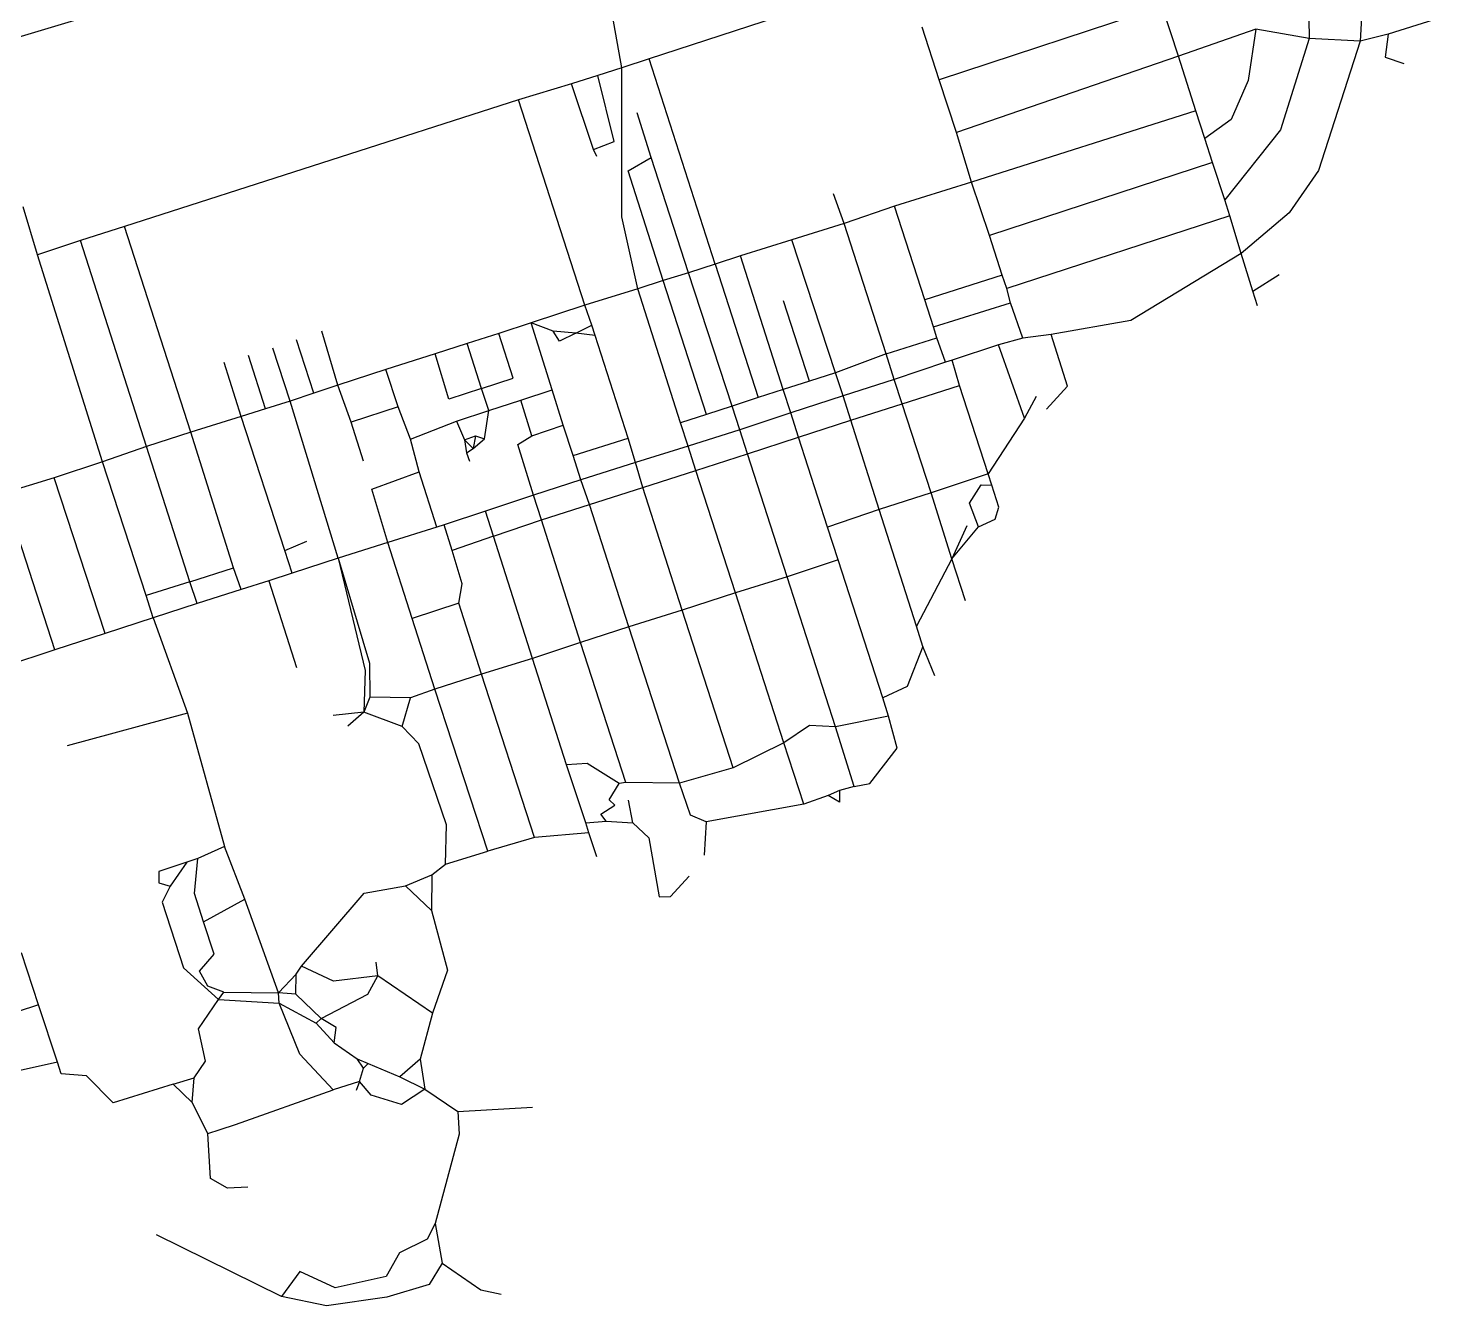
# Model space of a CAD drawing. Header units: metres. Extents: x 609554 to 651406, y 4826501 to 4857446.
# Drawn here: x 619480 to 621950, y 4827107 to 4829352 of the extents above; entities that cross this region are included whole.
import ezdxf

# ---------------------------------------------------------------- set-up
doc = ezdxf.new("R2010")
doc.units = ezdxf.units.M

msp = doc.modelspace()

# ---------------------------------------------------------------- linework, layer by layer
at = {"layer": 'ROADS'}
for points in [[(619765.6, 4829859.5), (619854.6, 4829588.5), (619856.5, 4829531.8), (619822.3, 4829464.2), (619769.8, 4829428.2), (619377.8, 4829310.1)], [(621828.1, 4829476.1), (621820.4, 4829329)], [(620523.1, 4829282.2), (620490.1, 4829466.6)], [(621728.3, 4829473.6), (621730.4, 4829333.7)], [(620946.9, 4829420.8), (620571, 4829297.8)], [(621472.5, 4829390), (621080.5, 4829260.7)], [(621500.8, 4829302.5), (621472.5, 4829390)], [(621080.5, 4829260.7), (621050.6, 4829353.7)], [(621949.7, 4829366.6), (621869.4, 4829341.3)], [(621637.1, 4829349.9), (621500.8, 4829302.5)], [(621637.1, 4829349.9), (621623.4, 4829259.7), (621593.7, 4829191), (621547.4, 4829157.7)], [(621730.4, 4829333.7), (621680.5, 4829173.3), (621582.2, 4829050.3)], [(621820.4, 4829329), (621746.9, 4829101.5), (621695.3, 4829027.5), (621611.1, 4828955.8)], [(621730.4, 4829333.7), (621637.1, 4829349.9)], [(621820.4, 4829329), (621730.4, 4829333.7)], [(621869.4, 4829341.3), (621820.4, 4829329)], [(621869.4, 4829341.3), (621864.4, 4829300.7), (621897, 4829289.6)], [(620523.1, 4829282.2), (620480.7, 4829268.7)], [(620571, 4829297.8), (620523.1, 4829282.2)], [(620551.2, 4828894), (620523.2, 4829020.5), (620523.1, 4829282.2)], [(620687.3, 4828937.3), (620571, 4829297.8)], [(621500.8, 4829302.5), (621110.9, 4829168.7)], [(621531.7, 4829206.4), (621500.8, 4829302.5)], [(620434.5, 4829254.1), (620341.7, 4829225.7)], [(620480.7, 4829268.7), (620434.5, 4829254.1)], [(620473.3, 4829138.4), (620434.5, 4829254.1)], [(620473.3, 4829138.4), (620509.9, 4829152.7), (620480.7, 4829268.7)], [(621110.9, 4829168.7), (621080.5, 4829260.7)], [(620341.7, 4829225.7), (619649.5, 4829003.2)], [(620457.9, 4828864.8), (620341.7, 4829225.7)], [(621531.7, 4829206.4), (621137.3, 4829081.2)], [(621547.4, 4829157.7), (621531.7, 4829206.4)], [(620574.6, 4829124.6), (620550.1, 4829203)], [(621137.3, 4829081.2), (621110.9, 4829168.7)], [(621560.9, 4829115.5), (621547.4, 4829157.7)], [(620479, 4829126.5), (620473.3, 4829138.4)], [(620595.9, 4828908.3), (620534.3, 4829101.3), (620574.6, 4829124.6)], [(620640.3, 4828922.1), (620574.6, 4829124.6)], [(621560.9, 4829115.5), (621169.3, 4828987.3)], [(621582.2, 4829050.3), (621560.9, 4829115.5)], [(621137.3, 4829081.2), (621002.4, 4829039)], [(621169.3, 4828987.3), (621137.3, 4829081.2)], [(620913.6, 4829008.3), (620894.8, 4829060.7)], [(619496.6, 4828953.3), (619471.6, 4829037.6)], [(621002.4, 4829039), (620913.6, 4829008.3)], [(621055.4, 4828874.4), (621002.4, 4829039)], [(621591, 4829022), (621582.2, 4829050.3)], [(620913.6, 4829008.3), (620821.8, 4828980)], [(620987.3, 4828779.4), (620913.6, 4829008.3)], [(621591, 4829022), (621199.2, 4828894.4)], [(621611.1, 4828955.8), (621591, 4829022)], [(619649.5, 4829003.2), (619572.3, 4828978.9)], [(619766.2, 4828641.8), (619649.5, 4829003.2)], [(621191.5, 4828917.9), (621169.3, 4828987.3)], [(619572.3, 4828978.9), (619496.6, 4828953.3)], [(619688, 4828616.6), (619572.3, 4828978.9)], [(620821.8, 4828980), (620731.5, 4828951.6)], [(620898.6, 4828746.5), (620821.8, 4828980)], [(619610.8, 4828590), (619496.6, 4828953.3)], [(620687.3, 4828937.3), (620640.3, 4828922.1)], [(620731.5, 4828951.6), (620687.3, 4828937.3)], [(620687.3, 4828937.3), (620762.4, 4828702.6)], [(620806.6, 4828716.8), (620731.5, 4828951.6)], [(621611.1, 4828955.8), (621417.6, 4828838.4), (621277.5, 4828813.6)], [(621631.9, 4828889.9), (621611.1, 4828955.8)], [(620595.9, 4828908.3), (620551.2, 4828894)], [(620640.3, 4828922.1), (620595.9, 4828908.3)], [(620671.9, 4828673.3), (620595.9, 4828908.3)], [(620716.8, 4828687.9), (620640.3, 4828922.1)], [(621191.5, 4828917.9), (621055.4, 4828874.4)], [(621199.2, 4828894.4), (621191.5, 4828917.9)], [(621631.9, 4828889.9), (621678.1, 4828918.9)], [(620551.2, 4828894), (620457.9, 4828864.8)], [(620626.4, 4828658.6), (620551.2, 4828894)], [(621205.8, 4828869.1), (621199.2, 4828894.4)], [(621639.8, 4828864), (621631.9, 4828889.9)], [(620457.9, 4828864.8), (620364, 4828834.3)], [(620470.2, 4828829.8), (620457.9, 4828864.8)], [(620852.9, 4828731.7), (620807.2, 4828872.9)], [(621070.5, 4828826.9), (621055.4, 4828874.4)], [(621070.5, 4828826.9), (621205.8, 4828869.1)], [(621227.3, 4828807.2), (621205.8, 4828869.1)], [(620364, 4828834.3), (620307.2, 4828815.5)], [(620400.9, 4828716.2), (620364, 4828834.3)], [(620402.5, 4828819.4), (620364, 4828834.3)], [(620024.4, 4828724.5), (619996.3, 4828819.3)], [(620307.2, 4828815.5), (620251.3, 4828797.5)], [(620276.4, 4828718.7), (620332.4, 4828737.1), (620307.2, 4828815.5)], [(620442.6, 4828815.7), (620402.5, 4828819.4)], [(620442.6, 4828815.7), (620413.4, 4828801.6), (620402.5, 4828819.4)], [(620442.6, 4828815.7), (620470.2, 4828829.8)], [(620476.3, 4828812), (620442.6, 4828815.7)], [(620476.3, 4828812), (620470.2, 4828829.8)], [(620534, 4828631.4), (620476.3, 4828812)], [(621076.6, 4828807.7), (621070.5, 4828826.9)], [(621277.5, 4828813.6), (621227.3, 4828807.2)], [(621269.4, 4828682.5), (621306.2, 4828722.7), (621277.5, 4828813.6)], [(619940.4, 4828696.4), (619910.3, 4828789.3)], [(619982.3, 4828710.6), (619951.9, 4828804)], [(620251.3, 4828797.5), (620195.1, 4828779.5)], [(620276.4, 4828718.7), (620251.3, 4828797.5)], [(620987.3, 4828779.4), (621076.6, 4828807.7)], [(621091.9, 4828764.7), (621076.6, 4828807.7)], [(621184.8, 4828795.2), (621103.4, 4828768.2)], [(621227.3, 4828807.2), (621184.8, 4828795.2)], [(621230.6, 4828666.6), (621184.8, 4828795.2)], [(619854.4, 4828669.6), (619824.5, 4828764.3)], [(619897.3, 4828683), (619867.3, 4828776.9)], [(620195.1, 4828779.5), (620108.7, 4828752.1)], [(620276.4, 4828718.7), (620219.3, 4828700.2), (620195.1, 4828779.5)], [(620987.3, 4828779.4), (620898.6, 4828746.5)], [(621001.7, 4828734.6), (620987.3, 4828779.4)], [(621091.9, 4828764.7), (621001.7, 4828734.6)], [(621103.4, 4828768.2), (621091.9, 4828764.7)], [(621116.4, 4828724.2), (621103.4, 4828768.2)], [(620108.7, 4828752.1), (620024.4, 4828724.5)], [(620130.3, 4828686.3), (620108.7, 4828752.1)], [(620898.6, 4828746.5), (620852.9, 4828731.7)], [(620912, 4828705.7), (620898.6, 4828746.5)], [(619982.3, 4828710.6), (619940.4, 4828696.4)], [(620024.4, 4828724.5), (619982.3, 4828710.6)], [(620047.9, 4828659.8), (620024.4, 4828724.5)], [(620289.5, 4828680.3), (620276.4, 4828718.7)], [(620345.5, 4828698.2), (620400.9, 4828716.2)], [(620420.3, 4828654.1), (620400.9, 4828716.2)], [(620806.6, 4828716.8), (620762.4, 4828702.6)], [(620852.9, 4828731.7), (620806.6, 4828716.8)], [(620819.8, 4828675.7), (620806.6, 4828716.8)], [(621001.7, 4828734.6), (620912, 4828705.7)], [(621015.4, 4828691.9), (621001.7, 4828734.6)], [(621015.4, 4828691.9), (621116.4, 4828724.2)], [(621166.7, 4828568.9), (621116.4, 4828724.2)], [(619940.4, 4828696.4), (619897.3, 4828683)], [(620024.7, 4828420.4), (619940.4, 4828696.4)], [(620130.3, 4828686.3), (620047.9, 4828659.8)], [(620152.1, 4828629.7), (620130.3, 4828686.3)], [(620289.5, 4828680.3), (620345.5, 4828698.2)], [(620365.1, 4828635.8), (620345.5, 4828698.2)], [(620716.8, 4828687.9), (620671.9, 4828673.3)], [(620762.4, 4828702.6), (620716.8, 4828687.9)], [(620730.4, 4828646.1), (620716.8, 4828687.9)], [(620912, 4828705.7), (620819.8, 4828675.7)], [(620925.4, 4828662.8), (620912, 4828705.7)], [(620925.4, 4828662.8), (621015.4, 4828691.9)], [(621066.3, 4828535.4), (621015.4, 4828691.9)], [(621250.8, 4828704.9), (621230.6, 4828666.6)], [(619854.4, 4828669.6), (619766.2, 4828641.8)], [(619897.3, 4828683), (619854.4, 4828669.6)], [(619931.1, 4828434), (619854.4, 4828669.6)], [(620152.1, 4828629.7), (620232.5, 4828661.5)], [(620232.5, 4828661.5), (620289.5, 4828680.3)], [(620232.5, 4828661.5), (620246.9, 4828628.6)], [(620281.8, 4828630.3), (620289.5, 4828680.3)], [(620671.9, 4828673.3), (620626.4, 4828658.6)], [(620819.8, 4828675.7), (620730.4, 4828646.1)], [(620833.5, 4828633.3), (620819.8, 4828675.7)], [(620833.5, 4828633.3), (620925.4, 4828662.8)], [(620975.4, 4828505.9), (620925.4, 4828662.8)], [(621230.6, 4828666.6), (621166.7, 4828568.9)], [(619766.2, 4828641.8), (619688, 4828616.6)], [(619840.9, 4828403.8), (619766.2, 4828641.8)], [(620069.2, 4828591), (620047.9, 4828659.8)], [(620365.1, 4828635.8), (620420.3, 4828654.1)], [(620437.9, 4828600.8), (620420.3, 4828654.1)], [(620639.6, 4828617.2), (620626.4, 4828658.6)], [(620730.4, 4828646.1), (620639.6, 4828617.2)], [(620743.9, 4828604.2), (620730.4, 4828646.1)], [(619688, 4828616.6), (619610.8, 4828590)], [(619764.5, 4828379.3), (619688, 4828616.6)], [(620167, 4828572.2), (620152.1, 4828629.7)], [(620246.9, 4828628.6), (620265.9, 4828635.4)], [(620246.9, 4828628.6), (620250.5, 4828605.7)], [(620262.1, 4828613), (620246.9, 4828628.6)], [(620250.5, 4828605.7), (620262.1, 4828613)], [(620265.9, 4828635.4), (620262.1, 4828613)], [(620262.1, 4828613), (620281.8, 4828630.3)], [(620265.9, 4828635.4), (620281.8, 4828630.3)], [(620368.1, 4828531.1), (620340.6, 4828620.2), (620365.1, 4828635.8)], [(620437.9, 4828600.8), (620534, 4828631.4)], [(620547.3, 4828588.8), (620534, 4828631.4)], [(620639.6, 4828617.2), (620547.3, 4828588.8)], [(620653.3, 4828574.8), (620639.6, 4828617.2)], [(620743.9, 4828604.2), (620833.5, 4828633.3)], [(620884.6, 4828474.8), (620833.5, 4828633.3)], [(619610.8, 4828590), (619525.7, 4828561.7)], [(619687.4, 4828355), (619610.8, 4828590)], [(620250.5, 4828605.7), (620255.3, 4828590.9)], [(620451.3, 4828558), (620437.9, 4828600.8)], [(620547.3, 4828588.8), (620451.3, 4828558)], [(620559.9, 4828544.8), (620547.3, 4828588.8)], [(620653.3, 4828574.8), (620743.9, 4828604.2)], [(620813.3, 4828387.9), (620743.9, 4828604.2)], [(620111.8, 4828448.4), (620084.2, 4828541.7), (620167, 4828572.2)], [(620198.1, 4828475.1), (620167, 4828572.2)], [(620559.9, 4828544.8), (620653.3, 4828574.8)], [(620722.6, 4828359.5), (620653.3, 4828574.8)], [(621166.7, 4828568.9), (621066.3, 4828535.4)], [(621173.1, 4828549.1), (621166.7, 4828568.9)], [(619525.7, 4828561.7), (619438.2, 4828534.6)], [(619615.3, 4828288.2), (619525.7, 4828561.7)], [(620451.3, 4828558), (620368.1, 4828531.1)], [(620466.2, 4828515.1), (620451.3, 4828558)], [(620466.2, 4828515.1), (620559.9, 4828544.8)], [(620629.1, 4828329.5), (620559.9, 4828544.8)], [(621149.7, 4828475.7), (621133.8, 4828517), (621154.4, 4828549.7), (621173.1, 4828549.1)], [(621149.7, 4828475.7), (621178.7, 4828488.9), (621185.7, 4828510), (621173.1, 4828549.1)], [(619527.3, 4828259.4), (619438.2, 4828534.6)], [(620368.1, 4828531.1), (620283.5, 4828503)], [(620382, 4828487.7), (620368.1, 4828531.1)], [(620382, 4828487.7), (620466.2, 4828515.1)], [(620535.5, 4828300.1), (620466.2, 4828515.1)], [(621066.3, 4828535.4), (620975.4, 4828505.9)], [(621102.9, 4828419.2), (621066.3, 4828535.4)], [(620283.5, 4828503), (620210.8, 4828479)], [(620297.4, 4828459.1), (620283.5, 4828503)], [(620297.4, 4828459.1), (620382, 4828487.7)], [(620450.7, 4828272.5), (620382, 4828487.7)], [(620975.4, 4828505.9), (620884.6, 4828474.8)], [(621040.9, 4828301.3), (620975.4, 4828505.9)], [(620198.1, 4828475.1), (620111.8, 4828448.4)], [(620210.8, 4828479), (620198.1, 4828475.1)], [(620225, 4828434), (620210.8, 4828479)], [(620903.2, 4828417.5), (620884.6, 4828474.8)], [(621129.5, 4828477.3), (621102.9, 4828419.2)], [(621102.9, 4828419.2), (621149.7, 4828475.7)], [(619931.1, 4828434), (619970, 4828450.5)], [(620111.8, 4828448.4), (620024.7, 4828420.4)], [(620154.8, 4828314.9), (620111.8, 4828448.4)], [(620297.4, 4828459.1), (620225, 4828434)], [(620366.3, 4828244.4), (620297.4, 4828459.1)], [(619944, 4828394.5), (619931.1, 4828434)], [(620024.7, 4828420.4), (619944, 4828394.5)], [(620024.7, 4828420.4), (620079.7, 4828236.2), (620080.6, 4828176.6)], [(620024.7, 4828420.4), (620072.5, 4828223.4), (620069.9, 4828150)], [(620236.7, 4828341.3), (620242.6, 4828375.5), (620225, 4828434)], [(620903.2, 4828417.5), (620813.3, 4828387.9)], [(620981.5, 4828175.5), (620903.2, 4828417.5)], [(621102.9, 4828419.2), (621040.9, 4828301.3)], [(621126.9, 4828345.8), (621102.9, 4828419.2)], [(619764.5, 4828379.3), (619840.9, 4828403.8)], [(619854.2, 4828365.6), (619840.9, 4828403.8)], [(619944, 4828394.5), (619902.8, 4828381)], [(619764.5, 4828379.3), (619687.4, 4828355)], [(619776.9, 4828340.8), (619764.5, 4828379.3)], [(619854.2, 4828365.6), (619776.9, 4828340.8)], [(619902.8, 4828381), (619854.2, 4828365.6)], [(619902.8, 4828381), (619951.7, 4828228.7)], [(620813.3, 4828387.9), (620722.6, 4828359.5)], [(620898.5, 4828124.3), (620813.3, 4828387.9)], [(619700.1, 4828316), (619687.4, 4828355)], [(619776.9, 4828340.8), (619700.1, 4828316)], [(620236.7, 4828341.3), (620154.8, 4828314.9)], [(620276.8, 4828216.7), (620236.7, 4828341.3)], [(620722.6, 4828359.5), (620629.1, 4828329.5)], [(620807.7, 4828096.3), (620722.6, 4828359.5)], [(619700.1, 4828316), (619615.3, 4828288.2)], [(619700.1, 4828316), (619760, 4828148.2)], [(620194.9, 4828190.5), (620154.8, 4828314.9)], [(620629.1, 4828329.5), (620535.5, 4828300.1)], [(620718.9, 4828052.1), (620629.1, 4828329.5)], [(620535.5, 4828300.1), (620450.7, 4828272.5)], [(620624.4, 4828025.2), (620535.5, 4828300.1)], [(621051.7, 4828265.5), (621040.9, 4828301.3)], [(619615.3, 4828288.2), (619527.3, 4828259.4)], [(620450.7, 4828272.5), (620366.3, 4828244.4)], [(620530.2, 4828026.6), (620450.7, 4828272.5)], [(621051.7, 4828265.5), (621024.1, 4828195.4), (620981.5, 4828175.5)], [(621073, 4828213.7), (621051.7, 4828265.5)], [(619527.3, 4828259.4), (619438.9, 4828230.3)], [(620366.3, 4828244.4), (620276.8, 4828216.7)], [(620425.9, 4828057.3), (620366.3, 4828244.4)], [(620276.8, 4828216.7), (620194.9, 4828190.5)], [(620370, 4827930.1), (620276.8, 4828216.7)], [(620080.6, 4828176.6), (620069.9, 4828150)], [(620152, 4828175.3), (620080.6, 4828176.6)], [(620137.3, 4828125), (620152, 4828175.3)], [(620194.9, 4828190.5), (620152, 4828175.3)], [(620287.6, 4827905.7), (620194.9, 4828190.5)], [(620991.8, 4828143.2), (620981.5, 4828175.5)], [(619760, 4828148.2), (619548.7, 4828090.7)], [(619760, 4828148.2), (619825.4, 4827914.2)], [(620069.9, 4828150), (620016.1, 4828144.4)], [(620069.9, 4828150), (620042, 4828125.2)], [(620137.3, 4828125), (620069.9, 4828150)], [(620991.8, 4828143.2), (620898.5, 4828124.3)], [(620931, 4828019.5), (620958.7, 4828025), (621006.6, 4828087.1), (620991.8, 4828143.2)], [(620213.3, 4827882.9), (620214.9, 4827952.1), (620166.4, 4828094.6), (620137.3, 4828125)], [(620898.5, 4828124.3), (620853, 4828126.9), (620807.7, 4828096.3)], [(620931, 4828019.5), (620898.5, 4828124.3)], [(620807.7, 4828096.3), (620718.9, 4828052.1)], [(620842.6, 4827988.5), (620807.7, 4828096.3)], [(620518.4, 4828024.7), (620462.2, 4828060.1), (620425.9, 4828057.3)], [(620459.7, 4827955.9), (620425.9, 4828057.3)], [(620718.9, 4828052.1), (620624.4, 4828025.2)], [(620495.6, 4827958.4), (620486.4, 4827971), (620510.7, 4827986.8), (620500.8, 4827996.1), (620518.4, 4828024.7)], [(620530.2, 4828026.6), (620518.4, 4828024.7)], [(620624.4, 4828025.2), (620530.2, 4828026.6)], [(620671.5, 4827957.4), (620644, 4827969.4), (620624.4, 4828025.2)], [(620931, 4828019.5), (620905.8, 4828012.7)], [(620542.5, 4827955.4), (620534.7, 4827995.2)], [(620885.9, 4828003.8), (620842.6, 4827988.5)], [(620905.8, 4828012.7), (620885.9, 4828003.8)], [(620905.8, 4828012.7), (620905.3, 4827991.8), (620885.9, 4828003.8)], [(620842.6, 4827988.5), (620671.5, 4827957.4)], [(620459.7, 4827955.9), (620495.6, 4827958.4)], [(620465.3, 4827938.1), (620459.7, 4827955.9)], [(620495.6, 4827958.4), (620542.5, 4827955.4)], [(620542.5, 4827955.4), (620570.5, 4827929.6), (620589, 4827825.6), (620608.7, 4827826.4), (620641.2, 4827862.1)], [(620671.5, 4827957.4), (620667.8, 4827899)], [(620370, 4827930.1), (620287.6, 4827905.7)], [(620465.3, 4827938.1), (620370, 4827930.1)], [(620479.5, 4827895.8), (620465.3, 4827938.1)], [(619825.4, 4827914.2), (619778, 4827892.9)], [(619860.7, 4827821.8), (619825.4, 4827914.2)], [(620213.3, 4827882.9), (620287.6, 4827905.7)], [(619759, 4827886.7), (619710, 4827870.3), (619709.9, 4827850.3), (619729.6, 4827844.3)], [(619759, 4827886.7), (619729.6, 4827844.3)], [(619778, 4827892.9), (619759, 4827886.7)], [(619788.4, 4827781.8), (619772.6, 4827831.5), (619778, 4827892.9)], [(620189.6, 4827864.4), (620213.3, 4827882.9)], [(620143.3, 4827844.9), (620189.6, 4827864.4)], [(620189.6, 4827864.4), (620189, 4827801.9)], [(619729.6, 4827844.3), (619715.9, 4827816.1), (619753, 4827700.8), (619814.5, 4827645.1)], [(619788.4, 4827781.8), (619860.7, 4827821.8)], [(619920.2, 4827657), (619860.7, 4827821.8)], [(619960.6, 4827703.6), (620070.3, 4827832.2), (620143.3, 4827844.9)], [(620143.3, 4827844.9), (620189, 4827801.9)], [(620189, 4827801.9), (620216.7, 4827696.8), (620190.7, 4827621.2)], [(619823.8, 4827658.3), (619795.8, 4827668.9), (619781.4, 4827694.8), (619806.8, 4827724.7), (619788.4, 4827781.8)], [(619498.2, 4827635.9), (619468.3, 4827727.4)], [(619951.2, 4827690.1), (619960.6, 4827703.6)], [(620094.3, 4827686.9), (620016.4, 4827677.4), (619960.6, 4827703.6)], [(620094.3, 4827686.9), (620091.8, 4827711)], [(619920.2, 4827657), (619951.2, 4827690.1)], [(619950.5, 4827654.5), (619951.2, 4827690.1)], [(619995.2, 4827612.2), (620076.8, 4827654.4), (620094.3, 4827686.9)], [(620190.7, 4827621.2), (620094.3, 4827686.9)], [(619814.5, 4827645.1), (619823.8, 4827658.3)], [(619823.8, 4827658.3), (619920.2, 4827657)], [(619921.3, 4827638.7), (619920.2, 4827657)], [(619950.5, 4827654.5), (619920.2, 4827657)], [(619995.2, 4827612.2), (619950.5, 4827654.5)], [(619498.2, 4827635.9), (619345.9, 4827586.1)], [(619531.6, 4827535), (619498.2, 4827635.9)], [(619772.1, 4827507.8), (619791.8, 4827537.1), (619779.6, 4827593.7), (619814.5, 4827645.1)], [(619814.5, 4827645.1), (619921.3, 4827638.7)], [(619921.3, 4827638.7), (619985.9, 4827603.9)], [(620016.2, 4827486.8), (619957.7, 4827549.3), (619921.3, 4827638.7)], [(619985.9, 4827603.9), (619995.2, 4827612.2)], [(619985.9, 4827603.9), (620017.6, 4827569.4)], [(620017.6, 4827569.4), (620021.4, 4827596.3), (619995.2, 4827612.2)], [(620190.7, 4827621.2), (620168.8, 4827540.5)], [(620017.6, 4827569.4), (620058.4, 4827540.8)], [(619531.6, 4827535), (619373.7, 4827499.9)], [(619735.1, 4827496.3), (619629.5, 4827463.6), (619582.5, 4827511.5), (619538.4, 4827514.9), (619531.6, 4827535)], [(620058.4, 4827540.8), (620077.6, 4827532.9)], [(620069.3, 4827524.8), (620058.4, 4827540.8)], [(620062, 4827501.2), (620069.3, 4827524.8)], [(620069.3, 4827524.8), (620077.6, 4827532.9)], [(620077.6, 4827532.9), (620133.1, 4827509.5)], [(620168.8, 4827540.5), (620133.1, 4827509.5)], [(620168.8, 4827540.5), (620176.9, 4827487.9)], [(619735.1, 4827496.3), (619772.1, 4827507.8)], [(619768.3, 4827464.6), (619772.1, 4827507.8)], [(620062, 4827501.2), (620016.2, 4827486.8)], [(620062, 4827501.2), (620056.4, 4827485.5)], [(620176.9, 4827487.9), (620136, 4827460.7), (620082.8, 4827477.4), (620062, 4827501.2)], [(620133.1, 4827509.5), (620176.9, 4827487.9)], [(619768.3, 4827464.6), (619735.1, 4827496.3)], [(619844.4, 4827425.6), (620016.2, 4827486.8)], [(620176.9, 4827487.9), (620234.8, 4827448.5)], [(619796, 4827409.9), (619768.3, 4827464.6)], [(620234.8, 4827448.5), (620366, 4827456.3)], [(620234.8, 4827448.5), (620237.3, 4827408.8), (620195.2, 4827252)], [(619796, 4827409.9), (619817.6, 4827416.9)], [(619866.2, 4827315.5), (619830.3, 4827313.6), (619800.7, 4827331), (619796, 4827409.9)], [(619817.6, 4827416.9), (619844.4, 4827425.6)], [(619925.3, 4827123.7), (619705.8, 4827231.6)], [(620195.2, 4827252), (620180.9, 4827224.3), (620132.4, 4827200.1), (620109.3, 4827158.5), (620019.7, 4827138.8), (619957.3, 4827167.4), (619925.3, 4827123.7)], [(620195.2, 4827252), (620207.5, 4827181.9)], [(620207.5, 4827181.9), (620184.4, 4827144.6), (620110.5, 4827122.6), (620004.4, 4827107.1), (619925.3, 4827123.7)], [(620207.5, 4827181.9), (620275.6, 4827135.1), (620311.2, 4827127.8)]]:
    msp.add_lwpolyline(points, dxfattribs=at)

doc.saveas('drawing.dxf')
